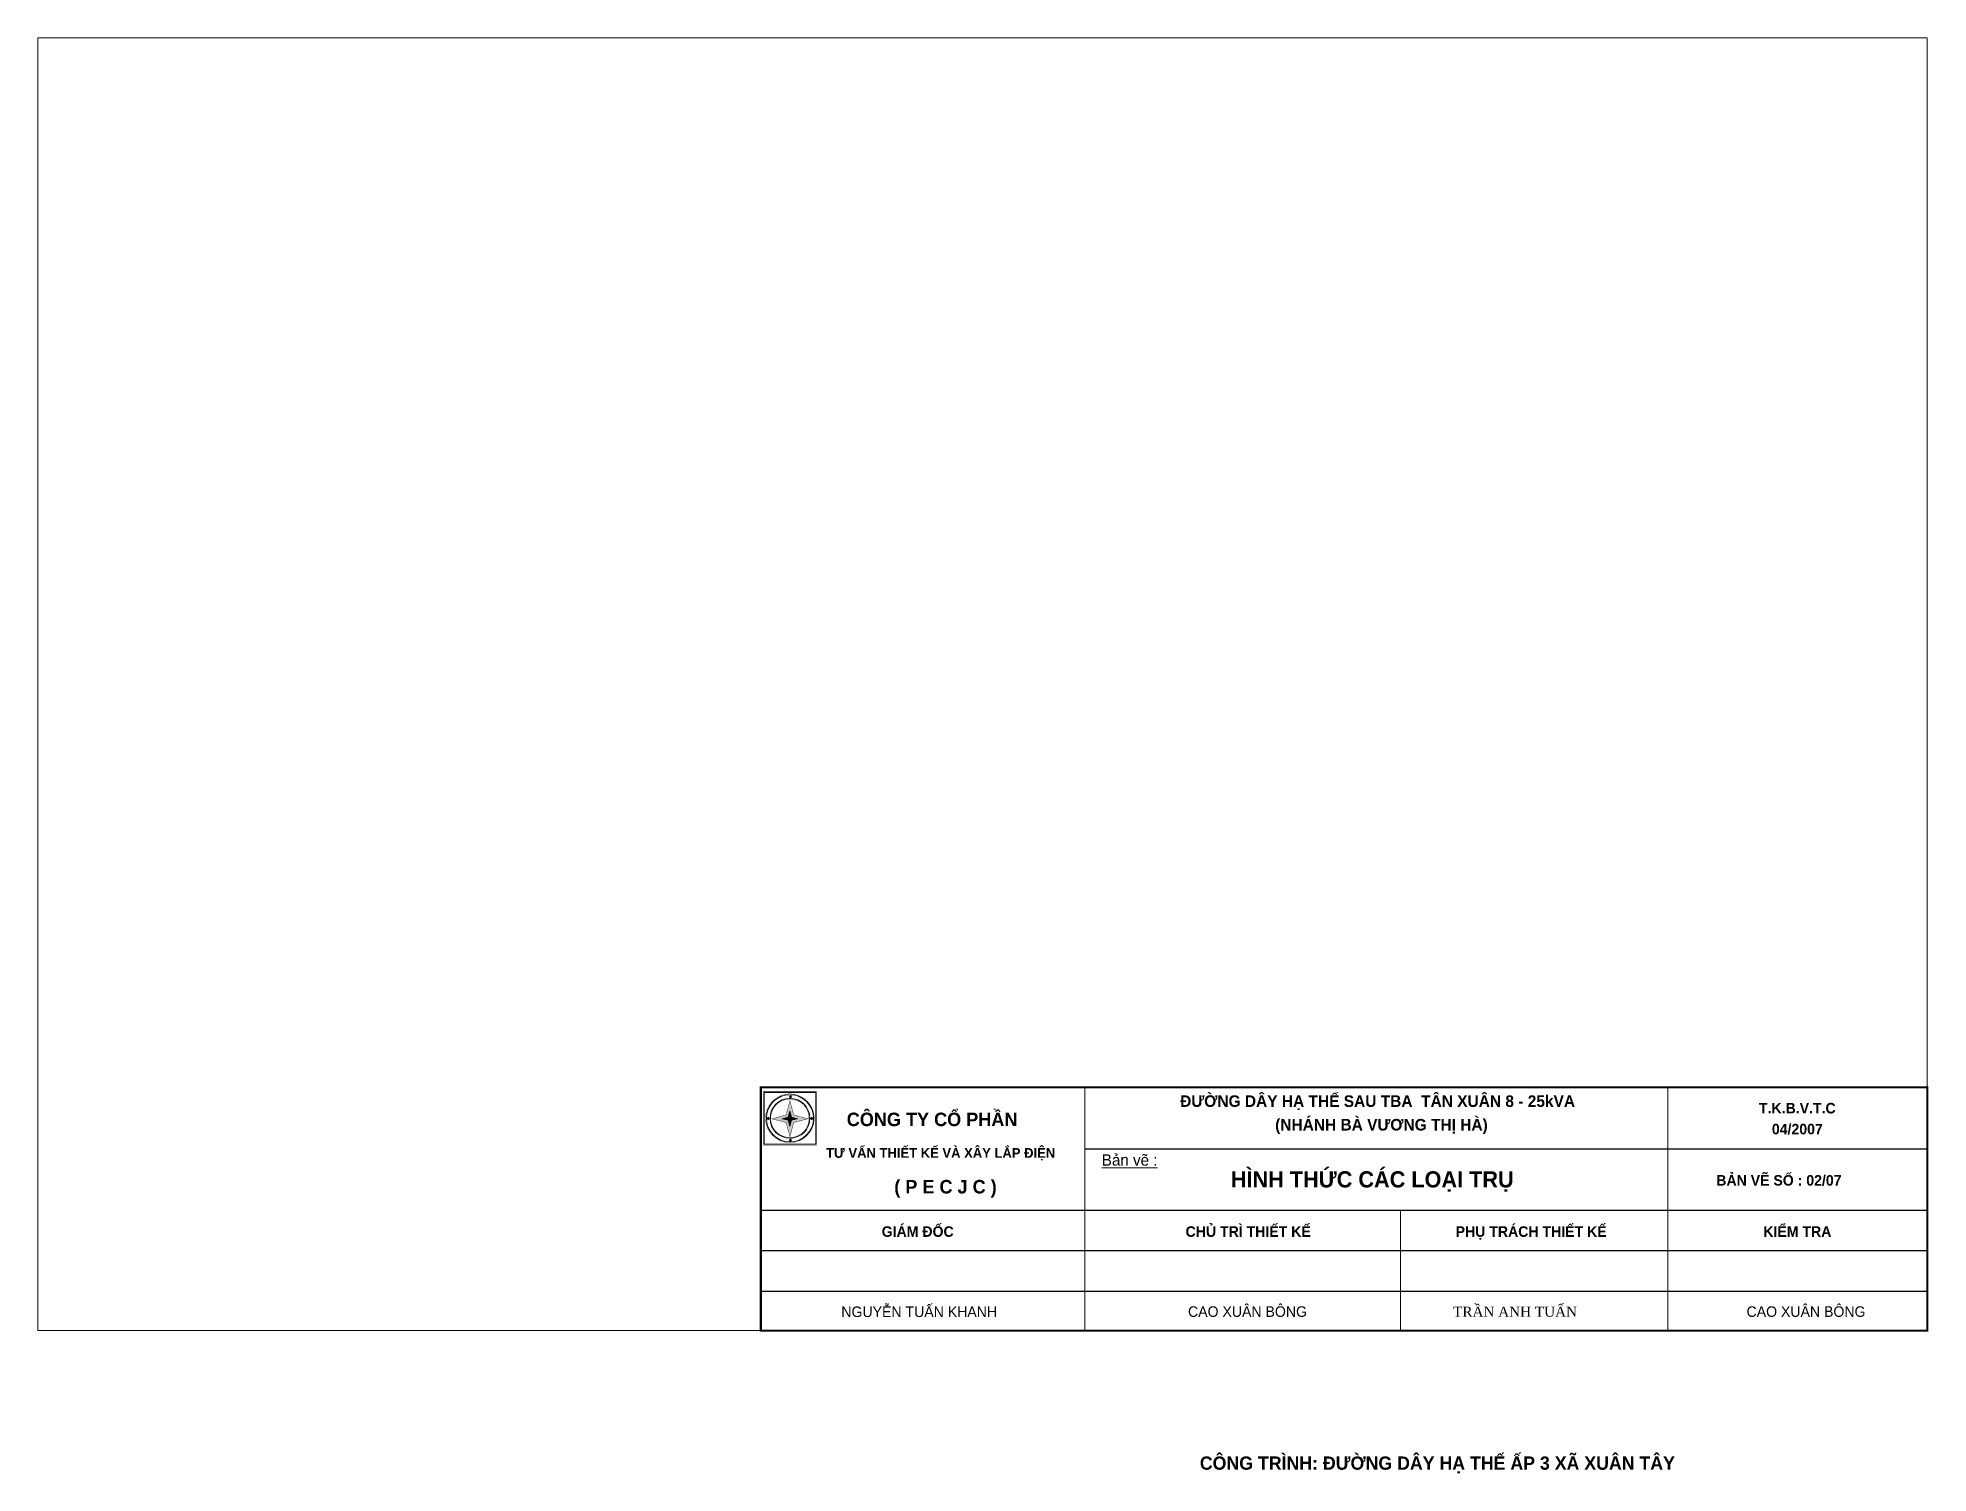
# Paper-space layout 'Layout2' of a CAD drawing. Header units: millimetres. Extents: x 0 to 11.3, y -0.8 to 7.7.
import ezdxf
from ezdxf.enums import TextEntityAlignment as Align

# ---------------------------------------------------------------- set-up
doc = ezdxf.new("R2010")
doc.units = ezdxf.units.MM
doc.header["$LTSCALE"] = 120
doc.header["$MEASUREMENT"] = 0
for name, color, linetype, lineweight in [('KHUNG CHUAN', 7, 'Continuous', 18), ('Khung ten', 7, 'Continuous', 20), ('TEXT', 7, 'Continuous', 13)]:
    doc.layers.add(name, color=color, linetype=linetype, lineweight=lineweight)
doc.styles.get("Standard").update_dxf_attribs({"font": 'VHELVCN.TTF'})
doc.styles.add('VNI-Time', font='VTIMESN.TTF', dxfattribs={"width": 0.9})
doc.styles.add('VNI-Time-B', font='VTIMESB.TTF', dxfattribs={"width": 0.9})

psp = doc.layouts.new('Layout2')

# ---------------------------------------------------------------- hatches: boundary and pattern name
at = {"layer": 'Khung ten', "true_color": 0xf0003c}
h = psp.add_hatch(color=240, dxfattribs=at)
h.paths.add_polyline_path([(4.473, 1.302), (4.388, 1.279), (4.473, 1.257), (4.496, 1.172), (4.518, 1.257), (4.603, 1.279), (4.518, 1.302), (4.496, 1.387)])
h.paths.add_polyline_path([(4.496, 1.325), (4.505, 1.289), (4.541, 1.279), (4.505, 1.27), (4.496, 1.234), (4.486, 1.27), (4.45, 1.279), (4.486, 1.289)], flags=16)
at = {"layer": 'Khung ten', "true_color": 0xf7e64e}
for points in [[(4.498, 1.408), (4.502, 1.403), (4.502, 1.409), (4.507, 1.41), (4.502, 1.412), (4.502, 1.418), (4.498, 1.413), (4.493, 1.415), (4.496, 1.41), (4.493, 1.406)], [(4.364, 1.278), (4.368, 1.273), (4.368, 1.279), (4.373, 1.281), (4.368, 1.283), (4.368, 1.288), (4.364, 1.284), (4.359, 1.285), (4.362, 1.281), (4.359, 1.276)], [(4.627, 1.278), (4.632, 1.276), (4.629, 1.281), (4.632, 1.285), (4.627, 1.284), (4.624, 1.288), (4.624, 1.283), (4.618, 1.281), (4.624, 1.279), (4.624, 1.273)], [(4.498, 1.148), (4.502, 1.144), (4.502, 1.149), (4.507, 1.151), (4.502, 1.153), (4.502, 1.159), (4.498, 1.154), (4.493, 1.156), (4.496, 1.151), (4.493, 1.147)]]:
    psp.add_hatch(color=41, dxfattribs=at).paths.add_polyline_path(points)
at = {"layer": 'Khung ten', "true_color": 0xffff12}
psp.add_hatch(color=2, dxfattribs=at).paths.add_polyline_path([(4.505, 1.27), (4.541, 1.279), (4.505, 1.289), (4.496, 1.325), (4.486, 1.289), (4.45, 1.279), (4.486, 1.27), (4.496, 1.234)])

# ---------------------------------------------------------------- linework, layer by layer
for points in [[(6.258, 1.1), (11.289, 1.1)], [(4.322, 0.734), (11.289, 0.734)], [(4.322, 0.492), (11.289, 0.492)], [(4.322, 0.25), (11.289, 0.25)]]:
    psp.add_lwpolyline(points)
at = {"layer": 'KHUNG CHUAN'}
for p, q in [((0.003, 0.014), (0.003, 7.735)), ((0.003, 7.735), (11.289, 7.735)), ((11.289, 7.735), (11.289, 0.014)), ((11.289, 0.014), (0.003, 0.014))]:
    psp.add_line(p, q, dxfattribs=at)
at = {"layer": 'KHUNG CHUAN', "const_width": 0.0121}
psp.add_lwpolyline([(4.322, 1.466), (11.289, 1.466), (11.289, 0.014), (4.322, 0.014)], close=True, dxfattribs=at)
at = {"layer": 'KHUNG CHUAN'}
for points in [[(6.258, 0.014), (6.258, 1.466)], [(9.74, 0.014), (9.74, 1.466)], [(8.143, 0.014), (8.143, 0.734)]]:
    psp.add_lwpolyline(points, dxfattribs=at)
at = {"layer": 'Khung ten', "color": 204}
for points, const_width in [([(4.336, 1.122), (4.655, 1.122), (4.655, 1.441), (4.336, 1.441)], 0.00221), ([(4.473, 1.257), (4.388, 1.279), (4.473, 1.302), (4.496, 1.387), (4.518, 1.302), (4.603, 1.279), (4.518, 1.257), (4.496, 1.172)], 0.00243)]:
    psp.add_lwpolyline(points, close=True, dxfattribs=dict(at, const_width=const_width))
for points in [[(4.341, 1.127), (4.65, 1.127), (4.65, 1.436), (4.341, 1.436)], [(4.493, 1.406), (4.498, 1.408), (4.502, 1.403), (4.502, 1.409), (4.507, 1.41), (4.502, 1.412), (4.502, 1.418), (4.498, 1.413), (4.493, 1.415), (4.496, 1.41)], [(4.359, 1.276), (4.364, 1.278), (4.368, 1.273), (4.368, 1.279), (4.373, 1.281), (4.368, 1.283), (4.368, 1.288), (4.364, 1.284), (4.359, 1.285), (4.362, 1.281)], [(4.632, 1.276), (4.627, 1.278), (4.624, 1.273), (4.624, 1.279), (4.618, 1.281), (4.624, 1.283), (4.624, 1.288), (4.627, 1.284), (4.632, 1.285), (4.629, 1.281)], [(4.493, 1.147), (4.498, 1.148), (4.502, 1.144), (4.502, 1.149), (4.507, 1.151), (4.502, 1.153), (4.502, 1.159), (4.498, 1.154), (4.493, 1.156), (4.496, 1.151)]]:
    psp.add_lwpolyline(points, close=True, dxfattribs=at)
at = {"layer": 'Khung ten', "color": 204, "const_width": 0.00231}
for points in [[(4.35, 1.282, 1), (4.641, 1.282, 1)], [(4.381, 1.282, 1), (4.61, 1.282, 1)]]:
    psp.add_lwpolyline(points, format="xyb", close=True, dxfattribs=at)
at = {"layer": 'Khung ten', "color": 196}
psp.add_lwpolyline([(4.496, 1.234), (4.486, 1.27), (4.45, 1.279), (4.486, 1.289), (4.496, 1.325), (4.505, 1.289), (4.541, 1.279), (4.505, 1.27)], close=True, dxfattribs=at)
at = {"layer": 'Khung ten', "color": 204}
for radius, start, end in [(0.141, 0, 180), (0.119, 0, 180), (0.141, 180, 0), (0.119, 180, 0)]:
    psp.add_arc((4.496, 1.282), radius, start, end, dxfattribs=at)

# ---------------------------------------------------------------- texts
at = {"insert": (8.457, 0.157), "char_height": 0.06, "width": 0.97343, "attachment_point": 1}
psp.add_mtext('{\\fTimes New Roman|b0|i0|c0|p18;TRẦN ANH TUẤN}', dxfattribs=at)
at = {"layer": 'TEXT', "color": 5}
for s, height, style, p in [('ÑÖÔØNG DAÂY HAÏ THEÁ SAU TBA  TAÂN XUAÂN 8 - 25kVA', 0.06912, 'VNI-Time-B', (8.006, 1.35)), ('T.K.B.V.T.C', 0.06292, 'VNI-Time-B', (10.513, 1.311)), ('COÂNG TY COÅ PHAÀN ', 0.08072, 'VNI-Time-B', (5.36, 1.235)), ('(NHAÙNH BAØ VÖÔNG THÒ HAØ)', 0.06912, 'VNI-Time-B', (8.029, 1.209)), ('04/2007', 0.0629, 'VNI-Time-B', (10.513, 1.186)), ('TÖ VAÁN THIEÁT KEÁ VAØ XAÂY LAÉP ÑIEÄN', 0.05812, 'VNI-Time-B', (5.396, 1.046)), ('%%UBaûn veõ :', 0.06776, 'VNI-Time', (6.525, 0.999)), ('( P E C J C )', 0.08072, 'VNI-Time-B', (5.425, 0.833)), ('HÌNH THÖÙC CAÙC LOAÏI TRUÏ', 0.0968, 'VNI-Time-B', (7.974, 0.869)), ('BAÛN VEÕ SOÁ : 02/07', 0.06292, 'VNI-Time-B', (10.403, 0.88)), ('GIAÙM ÑOÁC', 0.0629, 'VNI-Time-B', (5.259, 0.574)), ('CHUÛ TRÌ THIEÁT KEÁ', 0.06292, 'VNI-Time-B', (7.233, 0.574)), ('PHUÏ TRAÙCH THIEÁT KEÁ', 0.06292, 'VNI-Time-B', (8.923, 0.574)), ('KIEÅM TRA', 0.0629, 'VNI-Time-B', (10.513, 0.574)), ('NGUYEÃN TUAÁN KHANH', 0.06292, 'VNI-Time', (5.268, 0.095)), ('CAO XUAÂN BOÂNG', 0.06292, 'VNI-Time', (7.229, 0.096)), ('CAO XUAÂN BOÂNG', 0.06292, 'VNI-Time', (10.565, 0.096)), ('COÂNG TRÌNH: ÑÖÔØNG DAÂY HAÏ THEÁ AÁP 3 XAÕ XUAÂN TAÂY', 0.0792, 'VNI-Time-B', (8.363, -0.817))]:
    psp.add_text(s, height=height, dxfattribs=dict(at, style=style)).set_placement(p, align=Align.CENTER)

# ---------------------------------------------------------------- viewports
at = {"layer": '0'}
psp.add_viewport(center=(5.646, 3.875), size=(11.285, 7.72136), view_center_point=(-19754.249, 39152.595), view_height=6232.13613, dxfattribs=at)

doc.saveas('drawing.dxf')
